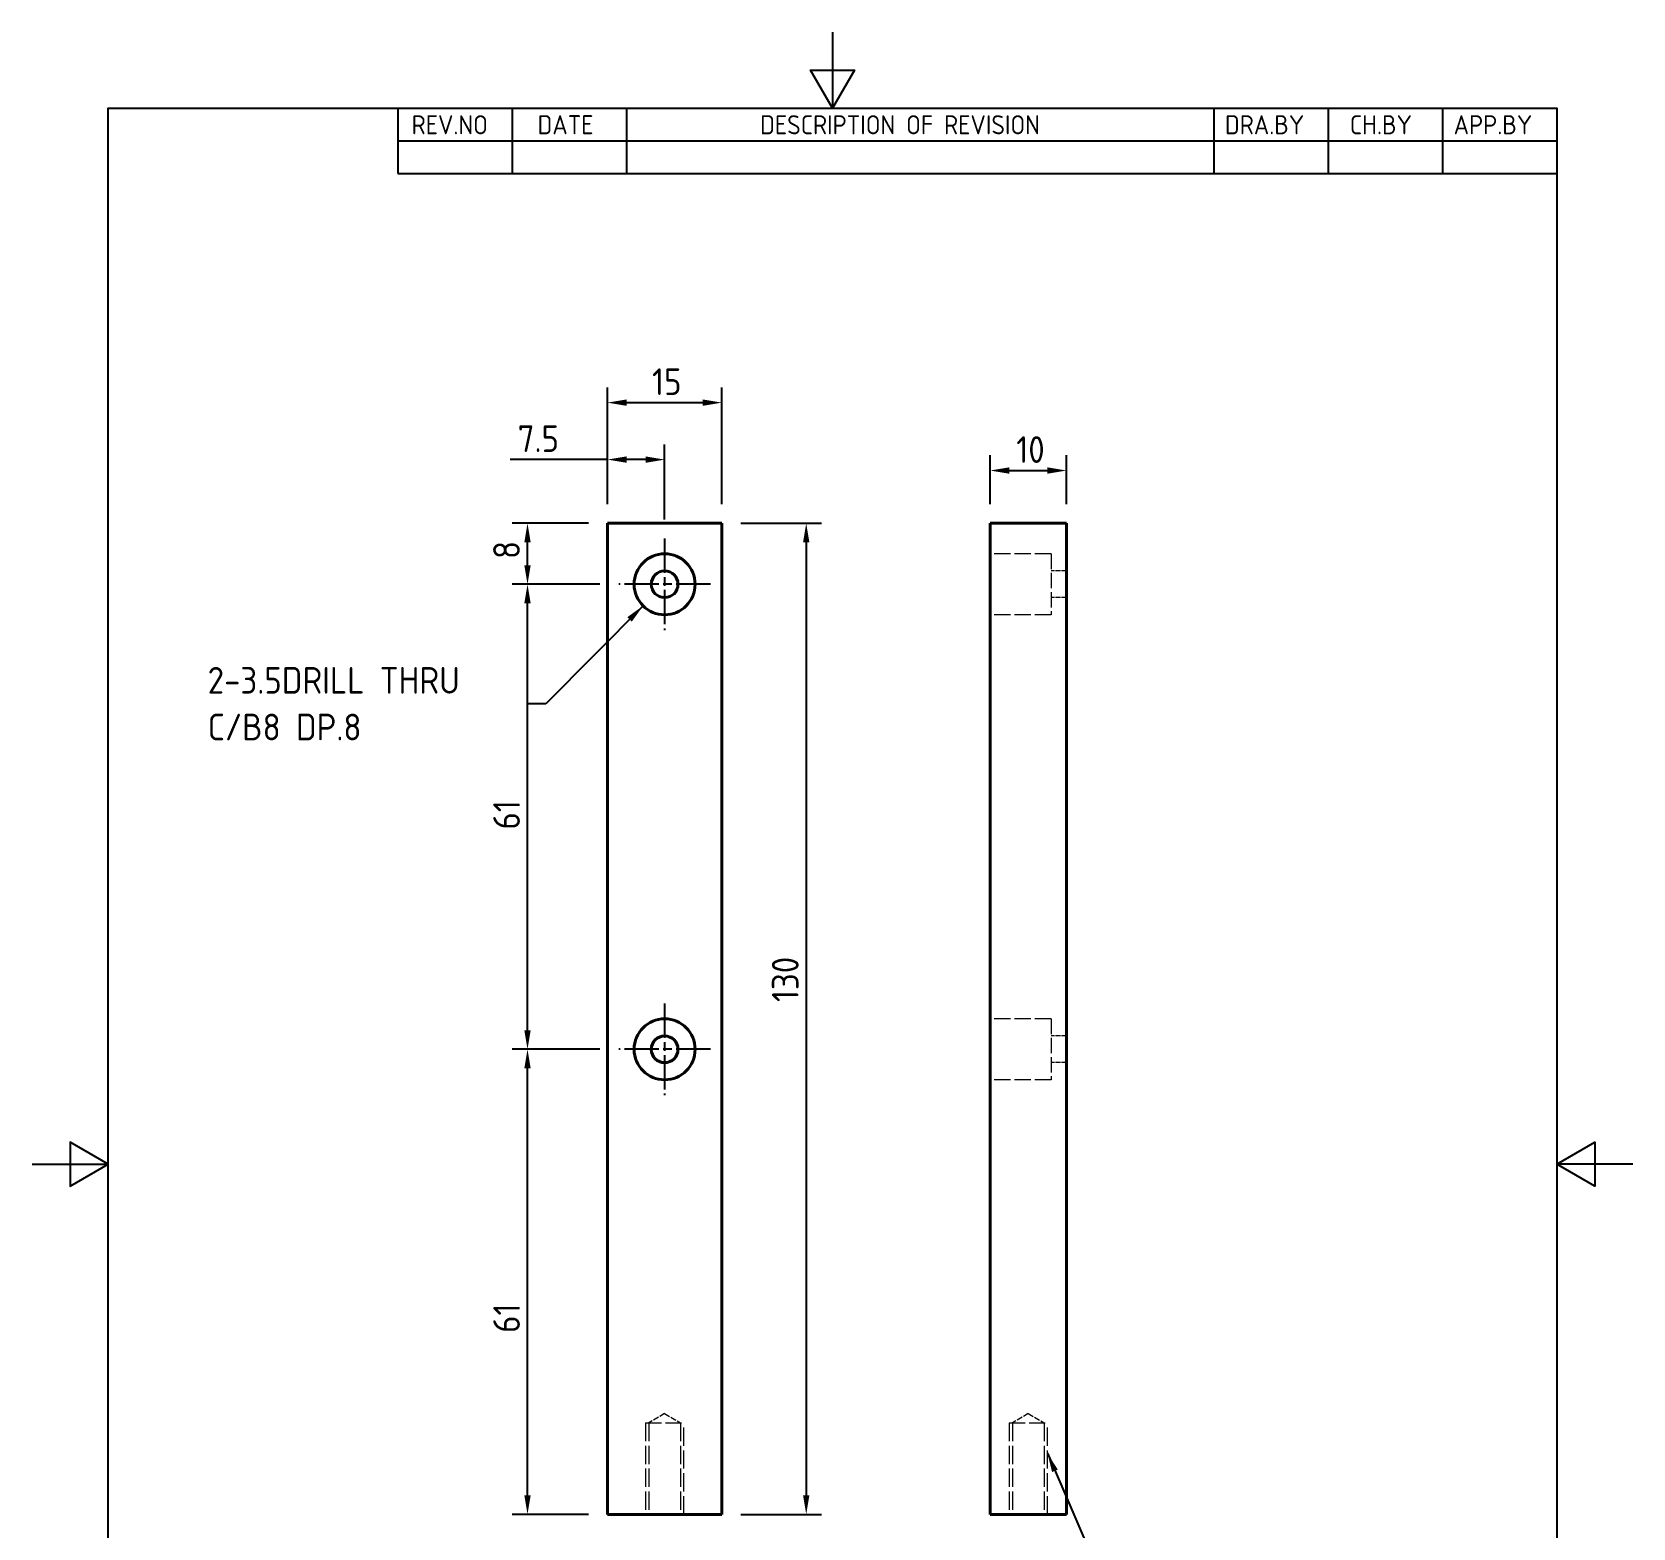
# Model space of a CAD drawing. Header units: millimetres. Extents: x 0 to 210, y 0 to 297.
# Drawn here: x 0 to 210, y 100.8 to 297 of the extents above; entities that cross this region are included whole.
import ezdxf

# ---------------------------------------------------------------- set-up
doc = ezdxf.new("R2010")
doc.units = ezdxf.units.MM
doc.linetypes.add('CHAIN', pattern=[0.35429999999999995, 0.2362, -0.0295, 0.0591, -0.0295])
doc.linetypes.add('DASHED', pattern=[0.2067, 0.1654, -0.0413])
doc.layers.get('0').update_dxf_attribs({"color": 3, "lineweight": 25})
for name, color, linetype, lineweight in [('가려진 것(ISO)', 2, 'DASHED', 18), ('가시적인 것(ISO)', 3, 'Continuous', 40), ('경계(ISO)', 7, 'Continuous', 25), ('기호(ISO)', 5, 'Continuous', 25), ('중심 표식(ISO)', 1, 'Continuous', 25), ('치수(ISO)', 2, 'Continuous', 25)]:
    doc.layers.add(name, color=color, linetype=linetype, lineweight=lineweight)
doc.styles.add('ISO Proportiona M2B', font='isocp.shx')
doc.styles.add('치수 텍스트_PSTEK_POSCO', font='isocp.shx')
doc.dimstyles.new('치수_PSTEK_POSCO', dxfattribs={"dimtxt": 3.5, "dimasz": 2.5, "dimexe": 2, "dimexo": 2.5, "dimgap": 1, "dimtad": 1, "dimrnd": 1e-08, "dimdsep": 46, "dimtxsty": '치수 텍스트_PSTEK_POSCO', "dimcen": 0.09, "dimdle": 10, "dimclrd": 7, "dimclre": 7, "dimclrt": 2, "dimadec": 1, "dimazin": 2, "dimtfac": 1, "dimtmove": 0, "dimatfit": 3, "dimfxl": 0, "dimtolj": 1, "dimlwd": -1, "dimlwe": -1, "dimarcsym": 0})
doc.dimstyles.new('치수_PSTEK_POSCO$7', dxfattribs={"dimtxt": 3.5, "dimasz": 2.5, "dimexe": 2, "dimexo": 2.5, "dimgap": 1, "dimtad": 1, "dimrnd": 1e-08, "dimdsep": 46, "dimtxsty": '치수 텍스트_PSTEK_POSCO', "dimcen": 0.09, "dimdle": 10, "dimclrd": 7, "dimclre": 7, "dimclrt": 2, "dimadec": 1, "dimazin": 2, "dimtfac": 1, "dimtmove": 0, "dimatfit": 3, "dimfxl": 0, "dimtolj": 1, "dimlwd": -1, "dimlwe": -1, "dimarcsym": 0})

# ---------------------------------------------------------------- blocks, each defined once
blk = doc.blocks.new('경계 Default Border')
at = {"layer": '경계(ISO)', "flags": 128}
for points in [[(105, 297.0000076293945), (105, 287.0000076293945), (102.1132469177246, 292.0000076293945), (107.8867530822754, 292.0000076293945), (105, 287.0000076293945)], [(10, 10), (10, 287.0000076293945), (200, 287.0000076293945), (200, 10), (10, 10)], [(0, 148.5000038146973), (10, 148.5000038146973), (5, 151.3867473602295), (5, 145.6132507324219), (10, 148.5000038146973)], [(210, 148.5000038146973), (200, 148.5000038146973), (205, 151.3867473602295), (205, 145.6132507324219), (200, 148.5000038146973)]]:
    blk.add_lwpolyline(points, dxfattribs=at)
blk = doc.blocks.new('*D21')
at = {"layer": 'Defpoints', "color": 0, "transparency": 16777216}
for p in [(64.99471866650123, 163.5660076965448), (76.98086248298804, 163.5660076965448), (75.48086248298807, 102.5660076965448)]:
    blk.add_point(p, dxfattribs=at)
at = {"layer": '치수(ISO)', "color": 7, "transparency": 16777216}
for p, q in [((74.48086248298804, 163.5660076965448), (62.99471866650122, 163.5660076965448)), ((64.99471866650121, 105.0660076965448), (64.99471866650123, 161.0660076965448)), ((72.98086248298807, 102.5660076965448), (62.99471866650121, 102.5660076965448))]:
    blk.add_line(p, q, dxfattribs=at)
for points in [[(64.57805199983456, 161.0660076965448), (65.4113853331679, 161.0660076965448), (64.99471866650123, 163.5660076965448)], [(64.57805199983454, 105.0660076965448), (65.41138533316789, 105.0660076965448), (64.99471866650121, 102.5660076965448)]]:
    blk.add_solid(points, dxfattribs=at)
at = {"layer": '치수(ISO)', "color": 2, "transparency": 16777216, "insert": (62.24471866650119, 126.376283287096), "char_height": 3.5, "attachment_point": 4, "rotation": 90, "style": '치수 텍스트_PSTEK_POSCO'}
blk.add_mtext('\\A1;61', dxfattribs=at)
blk = doc.blocks.new('*D22')
at = {"layer": 'Defpoints', "color": 0, "transparency": 16777216}
for p in [(64.99471866650124, 232.5660076965448), (75.480862482988, 232.5660076965448), (76.98086248298802, 224.5660076965448)]:
    blk.add_point(p, dxfattribs=at)
at = {"layer": '치수(ISO)', "color": 7, "transparency": 16777216}
for p, q in [((72.980862482988, 232.5660076965448), (62.99471866650124, 232.5660076965448)), ((64.99471866650124, 227.0660076965448), (64.99471866650124, 230.0660076965448)), ((74.48086248298802, 224.5660076965448), (62.99471866650124, 224.5660076965448))]:
    blk.add_line(p, q, dxfattribs=at)
for points in [[(64.57805199983457, 230.0660076965448), (65.41138533316791, 230.0660076965448), (64.99471866650124, 232.5660076965448)], [(64.57805199983457, 227.0660076965448), (65.41138533316791, 227.0660076965448), (64.99471866650124, 224.5660076965448)]]:
    blk.add_solid(points, dxfattribs=at)
at = {"layer": '치수(ISO)', "color": 2, "transparency": 16777216, "insert": (62.2447186665012, 227.8760076965448), "char_height": 3.5, "attachment_point": 4, "rotation": 90, "style": '치수 텍스트_PSTEK_POSCO'}
blk.add_mtext('\\A1;8', dxfattribs=at)
blk = doc.blocks.new('*D23')
at = {"layer": 'Defpoints', "color": 0, "transparency": 16777216}
for p in [(64.99471866650124, 224.5660076965448), (76.98086248298802, 224.5660076965448), (76.98086248298804, 163.5660076965448)]:
    blk.add_point(p, dxfattribs=at)
at = {"layer": '치수(ISO)', "color": 7, "transparency": 16777216}
for p, q in [((74.48086248298802, 224.5660076965448), (62.99471866650124, 224.5660076965448)), ((64.99471866650123, 166.0660076965448), (64.99471866650123, 222.0660076965448)), ((74.48086248298804, 163.5660076965448), (62.99471866650122, 163.5660076965448))]:
    blk.add_line(p, q, dxfattribs=at)
for points in [[(64.57805199983456, 222.0660076965448), (65.4113853331679, 222.0660076965448), (64.99471866650124, 224.5660076965448)], [(64.57805199983456, 166.0660076965448), (65.4113853331679, 166.0660076965448), (64.99471866650123, 163.5660076965448)]]:
    blk.add_solid(points, dxfattribs=at)
at = {"layer": '치수(ISO)', "color": 2, "transparency": 16777216, "insert": (62.2447186665012, 192.396283287096), "char_height": 3.5, "attachment_point": 4, "rotation": 90, "style": '치수 텍스트_PSTEK_POSCO'}
blk.add_mtext('\\A1;61', dxfattribs=at)
blk = doc.blocks.new('*D24')
at = {"layer": 'Defpoints', "color": 0, "transparency": 16777216}
for p in [(90.480862482988, 232.5660076965448), (90.48086248298804, 102.5660076965448), (101.5537200187718, 102.5660076965448)]:
    blk.add_point(p, dxfattribs=at)
at = {"layer": '치수(ISO)', "color": 7, "transparency": 16777216}
for p, q in [((92.980862482988, 232.5660076965448), (103.5537200187718, 232.5660076965448)), ((101.5537200187718, 230.0660076965448), (101.5537200187718, 105.0660076965448)), ((92.98086248298804, 102.5660076965448), (103.5537200187718, 102.5660076965448))]:
    blk.add_line(p, q, dxfattribs=at)
for points in [[(101.1370533521051, 230.0660076965448), (101.9703866854385, 230.0660076965448), (101.5537200187718, 232.5660076965448)], [(101.1370533521051, 105.0660076965448), (101.9703866854384, 105.0660076965448), (101.5537200187718, 102.5660076965448)]]:
    blk.add_solid(points, dxfattribs=at)
at = {"layer": '치수(ISO)', "color": 2, "transparency": 16777216, "insert": (98.80372001877174, 169.7646297437889), "char_height": 3.5, "attachment_point": 4, "rotation": 90, "style": '치수 텍스트_PSTEK_POSCO'}
blk.add_mtext('\\A1;130', dxfattribs=at)
blk = doc.blocks.new('*D25')
at = {"layer": 'Defpoints', "color": 0, "transparency": 16777216}
for p in [(82.98086248298802, 240.9163737996261), (75.480862482988, 232.5660076965448), (82.98086248298802, 230.5660076965448)]:
    blk.add_point(p, dxfattribs=at)
at = {"layer": '치수(ISO)', "color": 7, "transparency": 16777216}
for p, q in [((75.480862482988, 235.0660076965448), (75.480862482988, 242.9163737996261)), ((82.98086248298802, 233.0660076965448), (82.98086248298802, 242.9163737996261)), ((75.480862482988, 240.9163737996261), (62.70832365936796, 240.9163737996261)), ((80.48086248298802, 240.9163737996261), (77.980862482988, 240.9163737996261))]:
    blk.add_line(p, q, dxfattribs=at)
for points in [[(77.980862482988, 241.3330404662928), (77.980862482988, 240.4997071329595), (75.480862482988, 240.9163737996261)], [(80.48086248298802, 241.3330404662928), (80.48086248298802, 240.4997071329595), (82.98086248298802, 240.9163737996261)]]:
    blk.add_solid(points, dxfattribs=at)
at = {"layer": '치수(ISO)', "color": 2, "transparency": 16777216, "insert": (63.70832365936796, 243.6663737996261), "char_height": 3.5, "attachment_point": 4, "style": '치수 텍스트_PSTEK_POSCO'}
blk.add_mtext('\\A1;7.5', dxfattribs=at)
blk = doc.blocks.new('*D26')
at = {"layer": 'Defpoints', "color": 0, "transparency": 16777216}
for p in [(135.6861193956566, 239.4814323026546), (125.6861193956566, 232.5660076965448), (135.6861193956566, 232.5660076965448)]:
    blk.add_point(p, dxfattribs=at)
at = {"layer": '치수(ISO)', "color": 7, "transparency": 16777216}
for p, q in [((125.6861193956566, 235.0660076965448), (125.6861193956566, 241.4814323026546)), ((128.1861193956566, 239.4814323026546), (133.1861193956566, 239.4814323026546)), ((135.6861193956566, 235.0660076965448), (135.6861193956566, 241.4814323026546))]:
    blk.add_line(p, q, dxfattribs=at)
for points in [[(128.1861193956566, 239.8980989693212), (128.1861193956566, 239.0647656359879), (125.6861193956566, 239.4814323026546)], [(133.1861193956566, 239.8980989693212), (133.1861193956566, 239.0647656359879), (135.6861193956566, 239.4814323026546)]]:
    blk.add_solid(points, dxfattribs=at)
at = {"layer": '치수(ISO)', "color": 2, "transparency": 16777216, "insert": (129.1097414429007, 242.2314323026546), "char_height": 3.5, "attachment_point": 4, "style": '치수 텍스트_PSTEK_POSCO'}
blk.add_mtext('\\A1;10', dxfattribs=at)
blk = doc.blocks.new('*D27')
at = {"layer": 'Defpoints', "color": 0, "transparency": 16777216}
for p in [(90.480862482988, 248.387185187785), (75.480862482988, 232.5660076965448), (90.480862482988, 232.5660076965448)]:
    blk.add_point(p, dxfattribs=at)
at = {"layer": '치수(ISO)', "color": 7, "transparency": 16777216}
for p, q in [((75.480862482988, 235.0660076965448), (75.480862482988, 250.387185187785)), ((90.480862482988, 235.0660076965448), (90.480862482988, 250.387185187785)), ((77.980862482988, 248.387185187785), (87.980862482988, 248.387185187785))]:
    blk.add_line(p, q, dxfattribs=at)
for points in [[(77.980862482988, 248.8038518544517), (77.980862482988, 247.9705185211184), (75.480862482988, 248.387185187785)], [(87.980862482988, 248.8038518544517), (87.980862482988, 247.9705185211184), (90.480862482988, 248.387185187785)]]:
    blk.add_solid(points, dxfattribs=at)
at = {"layer": '치수(ISO)', "color": 2, "transparency": 16777216, "insert": (81.3333751095727, 251.137185187785), "char_height": 3.5, "attachment_point": 4, "style": '치수 텍스트_PSTEK_POSCO'}
blk.add_mtext('\\A1;15', dxfattribs=at)

msp = doc.modelspace()

# ---------------------------------------------------------------- linework, layer by layer
at = {"layer": '가려진 것(ISO)', "ltscale": 12.90114498138428}
for p, q in [((133.6861193956544, 228.5660076965448), (125.6861193956544, 228.5660076965448)), ((133.6861193956544, 220.5660076965448), (125.6861193956544, 220.5660076965448)), ((133.6861193956544, 167.5660076965448), (125.6861193956544, 167.5660076965448)), ((133.6861193956544, 159.5660076965448), (125.6861193956544, 159.5660076965448))]:
    msp.add_line(p, q, dxfattribs=at)
at = {"layer": '가려진 것(ISO)', "ltscale": 12.15904235839844}
for p, q in [((133.6861193956544, 228.5660076965448), (133.6861193956544, 220.5660076965448)), ((133.6861193956544, 167.5660076965448), (133.6861193956544, 159.5660076965448))]:
    msp.add_line(p, q, dxfattribs=at)
at = {"layer": '가려진 것(ISO)', "ltscale": 3.809293270111084}
for p, q in [((135.6861193956544, 226.3160076965448), (133.6861193956544, 226.3160076965448)), ((135.6861193956544, 222.8160076965448), (133.6861193956544, 222.8160076965448)), ((135.6861193956544, 165.3160076965448), (133.6861193956544, 165.3160076965448)), ((135.6861193956544, 161.8160076965448), (133.6861193956544, 161.8160076965448))]:
    msp.add_line(p, q, dxfattribs=at)
at = {"layer": '가려진 것(ISO)', "ltscale": 4.592945098876953}
for p, q in [((82.98086248298804, 115.8079865960748), (80.91386248298805, 114.5660076965448)), ((82.98086248298804, 115.8079865960748), (85.04786248298805, 114.5660076965448)), ((130.6861193956544, 115.8079865960748), (128.6191193956544, 114.5660076965448)), ((130.6861193956544, 115.8079865960748), (132.7531193956544, 114.5660076965448))]:
    msp.add_line(p, q, dxfattribs=at)
at = {"layer": '가려진 것(ISO)', "ltscale": 14.5137882232666}
for p, q in [((80.48086248298804, 114.5660076965448), (80.48086248298807, 102.5660076965448)), ((80.91386248298805, 114.5660076965448), (80.91386248298805, 102.5660076965448)), ((85.04786248298807, 114.5660076965448), (85.04786248298807, 102.5660076965448)), ((85.48086248298807, 102.5660076965448), (85.48086248298804, 114.5660076965448)), ((128.1861193956544, 114.5660076965448), (128.1861193956544, 102.5660076965448)), ((128.6191193956544, 114.5660076965448), (128.6191193956544, 102.5660076965448)), ((132.7531193956544, 114.5660076965448), (132.7531193956544, 102.5660076965448)), ((133.1861193956544, 102.5660076965448), (133.1861193956544, 114.5660076965448))]:
    msp.add_line(p, q, dxfattribs=at)
at = {"layer": '가려진 것(ISO)', "ltscale": 12.66566944122314}
for p, q in [((80.48086248298804, 114.5660076965448), (85.48086248298804, 114.5660076965448)), ((128.1861193956544, 114.5660076965448), (133.1861193956544, 114.5660076965448))]:
    msp.add_line(p, q, dxfattribs=at)
at = {"layer": '가시적인 것(ISO)'}
for p, q in [((75.480862482988, 232.5660076965448), (90.480862482988, 232.5660076965448)), ((75.480862482988, 232.5660076965448), (75.48086248298806, 102.5660076965448)), ((90.480862482988, 232.5660076965448), (90.48086248298804, 102.5660076965448)), ((125.6861193956566, 232.5660076965448), (125.6861193956566, 102.5660076965448)), ((125.6861193956566, 232.5660076965448), (135.6861193956566, 232.5660076965448)), ((135.6861193956566, 102.5660076965448), (135.6861193956566, 232.5660076965448)), ((90.48086248298804, 102.5660076965448), (75.48086248298807, 102.5660076965448)), ((135.6861193956566, 102.5660076965448), (125.6861193956566, 102.5660076965448))]:
    msp.add_line(p, q, dxfattribs=at)
for centre, radius in [((82.98086248298802, 224.5660076965448), 4), ((82.98086248298802, 224.5660076965448), 1.75), ((82.98086248298803, 163.5660076965448), 4), ((82.98086248298803, 163.5660076965448), 1.75)]:
    msp.add_circle(centre, radius, dxfattribs=at)
at = {"layer": '기호(ISO)'}
for p, q in [((48.00000000000001, 287.0000076293945), (200, 287.0000076293945)), ((48.00000000000001, 287.0000076293945), (48.00000000000001, 282.7200076293945)), ((63.00000000000001, 287.0000076293945), (63.00000000000001, 282.7200076293945)), ((78, 287.0000076293945), (78, 282.7200076293945)), ((155, 287.0000076293945), (155, 282.7200076293945)), ((170, 287.0000076293945), (170, 282.7200076293945)), ((185, 287.0000076293945), (185, 282.7200076293945)), ((200, 287.0000076293945), (200, 282.7200076293945)), ((48.00000000000001, 282.7200076293945), (200, 282.7200076293945)), ((48.00000000000001, 282.7200076293945), (48.00000000000001, 278.4400076293945)), ((63.00000000000001, 282.7200076293945), (63.00000000000001, 278.4400076293945)), ((78, 282.7200076293945), (78, 278.4400076293945)), ((155, 282.7200076293945), (155, 278.4400076293945)), ((170, 282.7200076293945), (170, 278.4400076293945)), ((185, 282.7200076293945), (185, 278.4400076293945)), ((200, 282.7200076293945), (200, 278.4400076293945)), ((48.00000000000001, 278.4400076293945), (200, 278.4400076293945))]:
    msp.add_line(p, q, dxfattribs=at)
at = {"layer": '중심 표식(ISO)', "linetype": 'CHAIN', "ltscale": 19.05165100097656}
for p, q in [((82.98086248298802, 230.5660076965448), (82.98086248298802, 218.5660076965448)), ((88.98086248298802, 224.5660076965448), (76.98086248298802, 224.5660076965448)), ((82.98086248298803, 169.5660076965448), (82.98086248298803, 157.5660076965448)), ((88.98086248298803, 163.5660076965448), (76.98086248298804, 163.5660076965448))]:
    msp.add_line(p, q, dxfattribs=at)

# ---------------------------------------------------------------- block references
msp.add_blockref('경계 Default Border', (0, 0))

# ---------------------------------------------------------------- texts
at = {"layer": '기호(ISO)', "color": 2, "char_height": 2.5, "attachment_point": 7, "style": 'ISO Proportiona M2B'}
for s, insert in [('REV.NO', (49.7871163682308, 283.5831900503393)), ('DATE', (66.31423177283666, 283.5831900503393)), ('DESCRIPTION OF REVISION', (95.50702043336295, 283.5831900503393)), ('DRA.BY', (156.4757339553203, 283.5831900503393)), ('CH.BY', (172.8642915086116, 283.5831900503393)), ('APP.BY', (186.4777339604403, 283.5831900503393))]:
    msp.add_mtext(s, dxfattribs=dict(at, insert=insert))
at = {"layer": '기호(ISO)', "color": 2, "insert": (23.04497809180077, 208.9036785524598), "char_height": 3.499999940395355, "width": 40.86106023788452, "attachment_point": 4, "line_spacing_factor": 1.050000071525574, "style": '치수 텍스트_PSTEK_POSCO'}
msp.add_mtext('{2-3.5DRILL THRU \\PC/B8 DP.8}', dxfattribs=at)

# ---------------------------------------------------------------- dimensions: what is measured, and where the dimension line sits
at = {"layer": '치수(ISO)', "color": 7}
for base, p1, p2, angle, override, picture, middle in [((90.480862482988, 248.387185187785), (75.480862482988, 232.5660076965448), (90.480862482988, 232.5660076965448), 180, {"dimdec": 2, "dimtp": 0, "dimtm": -0, "dimtdec": 2, "dimtofl": 0, "dimatfit": 1}, '*D27', (82.98086248298799, 248.387185187785)), ((82.98086248298802, 240.9163737996261), (75.480862482988, 232.5660076965448), (82.98086248298802, 230.5660076965448), 180, {"dimdec": 2, "dimtp": 0, "dimtm": -0, "dimtdec": 2, "dimtofl": 0, "dimatfit": 2}, '*D25', (66.23081103278325, 240.9163737996261)), ((135.6861193956566, 239.4814323026546), (125.6861193956566, 232.5660076965448), (135.6861193956566, 232.5660076965448), 180, {"dimdec": 2, "dimtp": 0, "dimtm": -0, "dimtdec": 2, "dimtofl": 0, "dimatfit": 1}, '*D26', (130.6861193956566, 239.4814323026546)), ((64.99471866650124, 232.5660076965448), (76.98086248298802, 224.5660076965448), (75.480862482988, 232.5660076965448), 90, {"dimdec": 2, "dimtp": 0, "dimtm": -0, "dimtdec": 2, "dimtofl": 0, "dimatfit": 1}, '*D22', (64.9947186665012, 228.5760076965448)), ((101.5537200187718, 102.5660076965448), (90.480862482988, 232.5660076965448), (90.48086248298804, 102.5660076965448), 90, {"dimdec": 2, "dimtp": 0, "dimtm": -0, "dimtdec": 2, "dimtofl": 0, "dimatfit": 1}, '*D24', (101.5537200187717, 172.5660076965448)), ((64.99471866650124, 224.5660076965448), (76.98086248298804, 163.5660076965448), (76.98086248298802, 224.5660076965448), 90, {"dimdec": 2, "dimtp": 0, "dimtm": -0, "dimtdec": 2, "dimtofl": 0, "dimatfit": 1}, '*D23', (64.9947186665012, 194.0760076965448)), ((64.99471866650123, 163.5660076965448), (75.48086248298807, 102.5660076965448), (76.98086248298804, 163.5660076965448), 90, {"dimdec": 2, "dimtp": 0, "dimtm": -0, "dimtdec": 2, "dimtofl": 0, "dimatfit": 1}, '*D21', (64.9947186665012, 128.0560076965448))]:
    dim = msp.add_linear_dim(base=base, p1=p1, p2=p2, angle=angle, dimstyle='치수_PSTEK_POSCO', override=override, dxfattribs=at)
    dim.commit()
    dim.dimension.update_dxf_attribs({"geometry": picture, "text_midpoint": middle, "dimtype": 160})

# ---------------------------------------------------------------- leaders
at = {"layer": '기호(ISO)', "color": 7, "annotation_type": 0, "has_hookline": 1}
for points, hookline_direction, text_width in [([(80.15243535824139, 221.737580571799), (67.40603832968529, 208.9036785524598), (64.90603832968529, 208.9036785524598)], 1, 34.03887737307728), ([(133.1861193956544, 110.5771910623979), (142.9471856837827, 88.001522462734), (145.4471856837827, 88.001522462734)], 0, 43.0499992668629)]:
    msp.add_leader(points, dimstyle='치수_PSTEK_POSCO$7', override={"dimtad": 0}, dxfattribs=dict(at, hookline_direction=hookline_direction, text_width=text_width))

doc.saveas('drawing.dxf')
